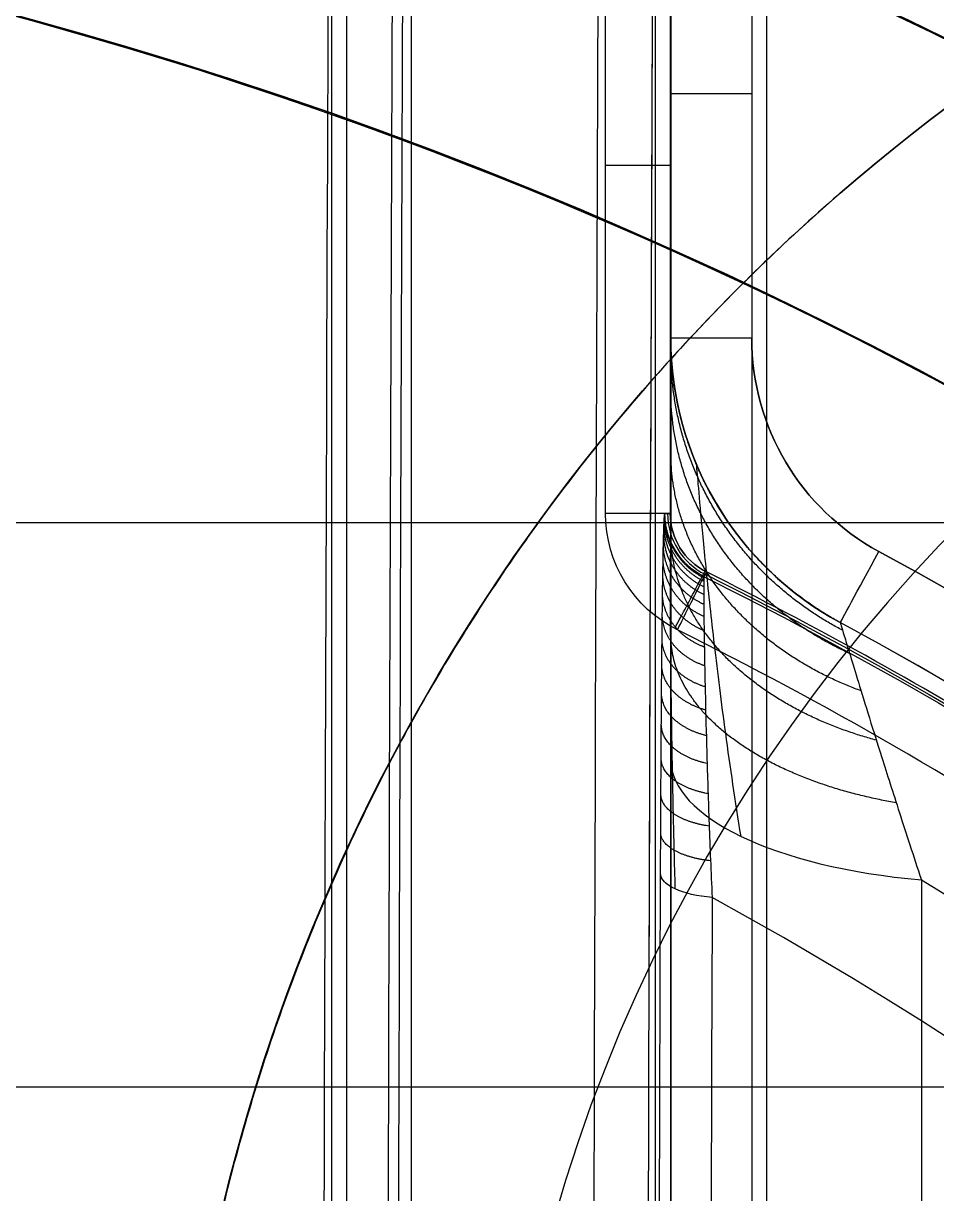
# Model space of a CAD drawing. Header units: centimetres. Extents: x -2.5 to 2.5, y -13.5 to 2.5.
# Drawn here: x 0.355 to 0.6371, y 0.9446 to 1.3062 of the extents above; entities that cross this region are included whole.
import ezdxf

# ---------------------------------------------------------------- set-up
doc = ezdxf.new("R2010")
doc.units = ezdxf.units.CM
doc.layers.add('Default', color=7, linetype='Continuous', true_color=0x000000)

msp = doc.modelspace()

# ---------------------------------------------------------------- linework, layer by layer
at = {"layer": 'Default'}
for p, q in [((0.5502471073539712, 0.3442774283827431, 2.344627552517974), (0.5502471073539712, 1.369999999992253, 2.344627552517974)), ((0.5548247010765, 1.368371761401325, 1.82), (0.5548247010765, 1.154761880216022, 1.82)), ((0.4502257861436189, 1.359999999985203, 2.347070721231369), (0.4502257861436189, -0.5199999999352072, 2.347070721231369)), ((0.555, 1.178304655996962, 2.138205548470592), (0.555, 1.359999999980038, 2.138205548470592)), ((0.165932622494281, 1.151958431132236, -3.9), (1.116038115033835, 1.151958431132236, -3.9)), ((0.6073636363636409, 1.121041664356882, 2.038058874033), (0.6073636363636409, 1.121041664356882, 1.425)), ((0.9383596059077938, 0.9774999999998776, -3.6), (0.2740779998467489, 0.9774999999998776, -3.6))]:
    msp.add_line(p, q, dxfattribs=at)
for centre, radius, start, end in [((0, 3.552713678800501e-16, -12.2), 2.499690594652, 270, 90), ((6.260144145811217e-31, -2.810513849101996e-15, -12), 2.15, 6.258339040098019e-14, 180), ((1.026037000564491e-30, -2.847253253075996e-15, -12.2), 2.15, 8.802782785268832e-14, 180), ((0, 0, -12.1), 2.15, 0, 180), ((-1.414489680939823e-09, -1.493782253447762e-09, -11.7), 2.032971016854729, 44.41990661493926, 268.9001442872669), ((-3.742783860616328e-13, -3.552713678800501e-16, 2.203600857458), 2.003255677910626, 58.7228649888192, 180), ((-2.665881612866612e-23, 1.550963648536927e-26, 2.75025), 2, 6.808335925920901e-14, 180.0000000004184), ((8.110872002696602e-24, 6.462348535570529e-28, 3.20025), 2, 359.9999999997692, 180), ((0, 0, 2.97525), 2, 0, 180), ((-1.793662034335766e-44, 5.329070518200752e-16, -3.2), 1.999999999999999, 270, 90), ((-3.781255180363882e-32, -1.577721810442024e-30, 2.70025), 1.95, 4.877168357825511e-14, 180), ((3.794285072632901e-44, 1.893266172530429e-30, 3.25025), 1.95, 5.921042714818517e-14, 180), ((4.571270710749215e-32, -2.68212707775144e-30, 2.733148992834), 1.865415327864, 5.56658527882042e-14, 180), ((9.768836129104305e-31, -2.847253253075997e-15, -12.2), 1.85, 8.802782785268759e-14, 180), ((0, 0, -12.1), 1.85, 0, 180), ((1.776356839400251e-16, 0, 2.3), 1.82, 7.016709298534877e-15, 180), ((0, 0, 2.28), 1.8, 7.016709298534877e-15, 180), ((0, 0, 1.4), 1.8, 0, 180), ((3.552713678800501e-16, 3.552713678800501e-16, 2.197942286341), 1.8, 0, 90.00000000000006), ((3.552713678800501e-16, 3.552713678800501e-16, 2.042057713659), 1.8, 0, 90.00000000000006), ((0, 0, 1.625), 1.775, 270, 90), ((0, 0, 2.218104481907), 1.775, 270, 90), ((0, 0, 1.7715522409535), 1.775, 270, 89.99999999999999), ((0, 0, 2.230604481907), 1.775, 270, 89.53141365220625), ((-2.40802933149098e-12, -1.486122336302742e-12, -11.7), 1.7086088901431, 55.00316425220173, 268.5990959644928), ((0, 0, -11.7), 1.70860889014, 55.00316425226172, 268.5990959644133), ((-1.887379141862766e-15, 1.109423664047427e-12, -3.99902080783), 1.703912068354891, 25.87642374187077, 88.89839697518755), ((1.576960784177572e-13, -2.664535259100376e-15, -12.2), 1.700000000000158, 44.99922551872517, 180), ((0, 0, -11.949951539505), 1.7, 44.99922551872132, 180), ((0, -8.881784197001252e-16, -3.2), 1.700000000000001, 270, 90), ((0, 1.776356839400251e-16, 1.943104481907), 1.695, 270, 90), ((0, 1.776356839400251e-16, 2.193104481907), 1.695, 270, 90), ((0, 0, 1.968104481907), 1.67, 270, 90), ((-6.418400859435261e-09, 4.475350401378365e-09, -2.3), 1.60000000544864, 304.7777720339693, 235.2222891541464), ((0, 0, -2.85), 1.6, 270, 90), ((0, -5.488942633746774e-14, -3.4), 1.600061199158122, 25.9434135567345, 88.89839697518836), ((0, 0, 1.4), 1.592735026919, 7.016709298534877e-15, 180), ((0, 0, 1.3), 1.535, 7.016709298534877e-15, 180), ((0, 0, 0.9500000000000001), 1.535, 0, 180), ((-6.090588475787544e-09, 2.87672047960541e-07, 1.6), 1.574999693184827, 110.3329123390494, 69.66708705205367), ((0, 8.881784197001221e-17, 0.5), 1.469836076253, 270.0000000000001, 90), ((-1.802714568569962e-31, -1.037837607336e-15, -2.35), 1.45, 0, 180), ((0, 0, 0.8650000000000001), 1.45, 0, 180), ((6.217248937900877e-16, 6.217248937900877e-16, 0.5019870922842999), 1.449999999999999, 0, 90.00000000061235), ((1.479396646715422e-12, -9.206964080021863e-11, 1.4), 1.525000000073368, 112.0971810042805, 67.9028189950204), ((1, 0.8, -11.45011857674999), 0.6000000000000001, 90, 270), ((-2.003871841296328e-31, -1.055288824224e-15, -2.445), 1.355, 0, 180), ((1, 0.8, -11.1), 0.5, 90, 270), ((0.6550000000015177, 1.208966500777, 1.425), 0.1000000000015176, 180, 241.5518265564581), ((0.6550000000014403, 1.208966500777, 2.038058873945187), 0.1000000000014403, 180.0000000028647, 241.5518285759975), ((0.654999999999879, 1.208966500777, 1.4), 0.07499999999987893, 180.0000000000001, 241.5518265570311), ((0.5750000000000001, 1.154761880216, 1.914301585042), 0.02099749482093968, 180, 243.5295347628273), ((0, 0, 1.4), 1.3, 118.4481734429889, 61.55182655701113), ((-3.070880286606946e-17, 1.694822060471779e-12, 1.425), 1.274999999998073, 118.4481734430453, 61.55182655695467), ((0, 0, 1.7315294370165), 1.275, 118.448173467315, 61.55182647779476), ((-3.268433194673234e-13, 9.345413332084718e-13, 2.038058873912966), 1.274999999998938, 269.6396628476234, 61.55182639856582), ((-2.275166721688038e-11, -3.248272761879889e-11, 1.8), 1.24982470111594, 49.55891403217078, 63.52953476256736), ((8.881784197001273e-17, -9.174883075502294e-13, 2.143109796070999), 1.181485151023046, 118.722967137101, 61.27703286289901)]:
    msp.add_arc(centre, radius, start, end, dxfattribs=at)
at = {"layer": 'Default', "extrusion": (0, 0, -1)}
for centre, radius, start, end in [((-3.410332196196464e-07, 8.468541827344467e-07, 11.6), 2.132971868070293, 271.0998644742624, 132.7700319573599), ((0, 0, 0.5500000000000007), 2, 90, 196.6607710957106), ((9.775724749385784e-32, -1.97215226305253e-32, -2.70025), 1.912399958904, 359.9999999999999, 180), ((-5.433453440641863e-31, -1.262177448353619e-30, -2.984452014333), 1.773948508258, 6.671863942229313e-13, 180.0000000000007), ((-1.088625035737969e-30, -2.810513849101997e-15, 12), 1.85, 0, 179.9999999999999), ((1.060544128062e-15, 1.159961016128364e-13, -2.12), 1.845000000000116, 90.00000000000001, 270), ((0, 0, -2.3), 1.832180073765, 7.016709298534877e-15, 180), ((0, 0, 0.9000001103701888), 1.7, 336.1372350324376, 203.862718006589), ((0, 0, -2.238971143170501), 1.8, 0, 180), ((0, 0, -1.7210288568295), 1.8, 0, 180), ((-3.201812861426702e-16, 2.935429677108914e-14, -0.4), 1.700000000000167, 350.0409158370875, 189.9590841629125), ((0, 0, -1.918104481907), 1.775, 90, 270), ((-3.885780586188048e-17, -7.059110240792421e-15, -2.2431044819065), 1.774999999999993, 92.13727618026752, 270.0000000000021), ((0, 0, -1.6), 1.75, 90.00000000000001, 270), ((0, 0, -1.943104481907), 1.75, 90, 270), ((0, 0, -2.193104481907), 1.75, 90.00000000000001, 270), ((0, 0, -2.1), 2, 121.2771350111555, 271.3947626814349), ((0, 0, 2.95), 1.7, 90, 270), ((0, 0, 3.075000000000001), 1.7, 90, 270), ((-7.322225008673198e-17, 1.625366508051229e-14, -0.5), 1.6000000000001, 350.0409158370871, 189.9590841629129), ((0, 0, -2.168104481907), 1.67, 90, 270), ((0, 0, -2.068104481907), 1.67, 90, 270), ((4.500044781252655e-12, -9.639489206847429e-11, 3.9), 1.603916862401867, 91.1016030249062, 154.1235762523011), ((0, 0, -1.125), 1.535, 0, 180), ((8.82851878883948e-32, -1.028652756343e-15, 2.3), 1.45, 4.064652518824339e-14, 180), ((0, 0, 2.325), 1.45, 0, 180), ((0, 0, -0.6834935461421502), 1.45, 0, 180), ((5.000772678936243e-14, -9.046399185308474e-11, -1.575), 1.550000000070636, 112.0971810147748, 67.90281898522515), ((-1.776356839400251e-16, -1.278941397231392e-10, -1.425), 1.550000000112033, 112.0971810140798, 67.90281898592026), ((0, 0, -1.5), 1.55, 112.0971810159446, 67.90281898405362), ((-1, 0.8, 11.2), 0.6000000000000001, 270, 90), ((9.640642121862514e-32, -1.129686117272002e-15, 2.85), 1.355, 2.232401029309368e-14, 180), ((0, 0, 2.647500000000001), 1.355, 0, 180), ((-1.32681476109883e-16, 1.918465386552271e-13, 3.6), 1.354999999999562, 26.28295204769622, 153.7170479523038), ((0, 0, 3.5), 1.355, 26.28295204770349, 153.7170479522965), ((8.881784197001253e-17, -2.375877272697835e-13, 3.4), 1.355000000000459, 31.10480699509609, 148.8951930049039), ((-0.655, 1.208966500777, -1.7315294370165), 0.1000000000000001, 298.4481724331371, 359.9999999985676), ((-0.655, 1.208966500777, -1.4), 0.07500000000000005, 298.4481734430503, 0), ((-1, 0.8000000000001499, 11.7), 0.3865216344178499, 270, 90), ((-0.5749999999975861, 1.154761880212076, -1.8), 0.04017529891868632, 296.4704652367321, 1.13009195174496e-08), ((-0.5749999999995681, 1.154761880215952, -2.008428639374), 0.02181892917916813, 296.4704652365195, 1.265287329566182e-10), ((-0.5750000000000001, 1.154761880216, -1.82), 0.02017529892353001, 296.4704652370672, 3.152919511645114e-11), ((4.440892098500626e-17, -1.626077050786989e-12, -1.4), 1.300000000001851, 118.4481734429547, 61.5518265570453), ((1.393624962404618e-08, -2.811223840382127e-08, -2.008428634931692), 1.268181102197558, 116.4704652346586, 63.52953589255723), ((0, 0, -1.914195773925644), 1.269003428578286, 116.4704652371658, 133.902233007853), ((1.001865257421741e-13, -5.231592936638662e-13, -2.128091050515001), 1.218522490780612, 121.2651258924094, 270.360337152387)]:
    msp.add_arc(centre, radius, start, end, dxfattribs=at)
at = {"layer": 'Default', "extrusion": (6.963337492440337e-05, 1.136543387614958e-14, -0.9999999975755967)}
msp.add_arc((0.0008147298903707467, -1.31912635985857e-13, 11.70025284899621), 1.700000002326435, 359.9999999904506, 124.6181258960143, dxfattribs=at)
at = {"layer": 'Default', "extrusion": (1.185738763352164e-07, 1.917660872554058e-06, -0.9999999999981544)}
msp.add_arc((4.65434932543532e-08, -7.524191470356261e-07, -2.284937504049541), 1.752386096327069, 93.53520999034606, 86.46480574627344, dxfattribs=at)
at = {"layer": 'Default', "extrusion": (-4.416450215434877e-08, 4.392315963832166e-08, 0.9999999999999981)}
msp.add_arc((-1.019762138645356e-07, 9.998766903750547e-08, -2.200000090908275), 1.700000004086728, 304.7777720676715, 235.2222895058525, dxfattribs=at)
at = {"layer": 'Default', "extrusion": (-9.682160133937064e-06, 6.187023271588665e-06, -0.9999999999339884)}
msp.add_arc((-3.194974838832436e-05, -2.04196231761054e-05, 3.299887800679447), 1.700061127802225, 91.10160302927375, 154.0565864476538, dxfattribs=at)
at = {"layer": 'Default', "extrusion": (-0.9999619230641719, 3.93348548177741e-16, -0.008726535498316966)}
msp.add_arc((1.831006955982905e-13, -0.3925850509955293, -0.5541716165373782), 3.151045041861609, 80.25543485607527, 115.9451702488015, dxfattribs=at)
at = {"layer": 'Default', "extrusion": (1, 0, 0)}
for centre, radius, start, end in [((-2.005950960892733e-13, -0.3925880267127044, 0.58), 3.146574122136789, 64.17157995071717, 99.58918451240821), ((2.154942890797429e-13, -0.3925880267145678, 0.5845669291339001), 3.146153445934664, 64.17157994783602, 99.58918451240982), ((-7.201572671533541e-13, -0.39258802671224, 0.555), 3.121574122136382, 64.17157994779343, 99.58918451174216), ((0, -0.3925880267139, 0.5549999999999999), 3.121574122138, 64.1715799478186, 91.07140597840504), ((6.689093723366568e-13, -0.3925880267085219, 0.6324118736819646), 2.727393497996349, 67.54923987415854, 100.6076882033239)]:
    msp.add_arc(centre, radius, start, end, dxfattribs=at)
at = {"layer": 'Default', "extrusion": (-0.9999619230641713, 2.081668171172169e-17, -0.00872653549837382)}
msp.add_arc((1.171163982811653e-12, -0.3925850509974314, -0.4906904388913159), 3.161376912667706, 80.47182965111699, 115.6537242506508, dxfattribs=at)
at = {"layer": 'Default', "extrusion": (0.9999619230641716, 3.467907384868685e-14, 0.008726535498342451)}
msp.add_arc((-1.276702475833056e-12, -0.3925850509981808, 0.4937980896882603), 3.16113400016952, 64.3462757442029, 99.52817034886, dxfattribs=at)
at = {"layer": 'Default', "extrusion": (0.999961923064171, 8.577773907836317e-15, 0.008726535498419131)}
msp.add_arc((-2.015360870584821e-12, -0.3925850509959135, 0.5706866311978297), 3.131351010350231, 64.05482975134153, 99.7445651438906, dxfattribs=at)
at = {"layer": 'Default', "extrusion": (0.9999619230641713, 0, 0.008726535498373983)}
msp.add_arc((0, -0.3925850509950206, 0.5706866311976777), 3.131351010349001, 64.05482975136765, 77.42420476785293, dxfattribs=at)
at = {"layer": 'Default', "extrusion": (-0.9999619230641733, 3.811751261850738e-14, -0.008726535498145229)}
msp.add_arc((5.898350766364148e-12, -0.3925850510118118, -0.4706904388906243), 3.141376912683419, 80.47182965229862, 115.6537242557704, dxfattribs=at)
at = {"layer": 'Default', "extrusion": (0, -1, 0)}
for centre, radius, start, end in [((0.58, 1.425, -1.2844832503885), 0.02500000000000002, 180, 270), ((0.5348247010765, 1.82, -1.262380940108), 0.0199999999999998, 270, 0.5000000000933612), ((0.58, 1.425, -1.208966500777), 0.025, 180, 270)]:
    msp.add_arc(centre, radius, start, end, dxfattribs=at)
at = {"layer": 'Default', "extrusion": (0, 1, 0)}
msp.add_arc((-0.5348247010764998, 1.820000000000017, 1.154761880219966), 0.02000000000001663, 179.4999999999548, 269.9999999931239, dxfattribs=at)
at = {"layer": 'Default', "extrusion": (0.0005406517756836877, -0.0008731767885979927, 0.9999994726288377)}
msp.add_arc((0.5740158009881247, 1.15635111747458, 1.819465226080383), 0.02017602350651387, 180.0002318199034, 243.5297665827507, dxfattribs=at)
at = {"layer": 'Default', "extrusion": (0.879248364201183, -0.4763636363635913, -1.813173715960404e-11)}
msp.add_arc((1.300000000000421, 1.425000000000858), 0.02500000000085798, 180.0000000019663, 270, dxfattribs=at)
at = {"layer": 'Default', "extrusion": (0.8842648917727842, -0.4669856541458917, 0)}
msp.add_arc((1.249456841242896, 1.820000000000001, -0.03080491924605777), 0.02, 270.0000000008638, 0.500000000095261, dxfattribs=at)
at = {"layer": 'Default', "extrusion": (0.8951642482294775, -0.4457364341084922, -7.101973956841202e-12)}
msp.add_arc((1.249748010717908, 1.82007602401211), 0.02007617049005994, 270.2188686621279, 0.2188686630593868, dxfattribs=at)
at = {"layer": 'Default', "extrusion": (-1, 0, 0)}
msp.add_arc((1.127786752874727e-12, -0.3925880267145108, -0.555), 2.824808982138756, 79.39231179673718, 112.4507601258189, dxfattribs=at)
at = {"layer": 'Default', "extrusion": (-3.527978563039325e-07, -0.9242081757126824, 0.3818890518798767)}
msp.add_arc((0.6549995882034259, 2.461976013646614, -0.1499260570604239), 0.100000000000032, 180.0000083525071, 256.9453033440007, dxfattribs=at)
at = {"layer": 'Default', "extrusion": (-0.9999619230641708, -1.210706881971113e-14, -0.008726535498444706)}
msp.add_arc((-1.054466525081538e-12, -0.3951763357556249, -0.5706866311978479), 2.75649692647076, 78.91453490435725, 112.2447269286895, dxfattribs=at)
at = {"layer": 'Default', "extrusion": (0.003302720996712971, 0.9255750938508762, -0.3785496502137594)}
msp.add_arc((-0.5681210919013602, 2.39619419578706, 0.1495972314342378), 0.02000000000053329, 281.6232654247399, 359.4598170979567, dxfattribs=at)
at = {"layer": 'Default', "extrusion": (0.9999619230641715, 1.067722299463725e-14, 0.008726535498358128)}
msp.add_arc((9.353924486601703e-13, -0.3951763357630106, 0.5864726069205186), 2.736945916289478, 67.7552730713492, 101.0854650956114, dxfattribs=at)
at = {"layer": 'Default'}
for points, degree in [([(0.9657770032723999, 1.39902636854, -11.70018562705), (0.9443639424964998, 1.397803164057, -11.70018562705), (0.9017175472174999, 1.393081128444, -11.69991385019), (0.8377071911687999, 1.378878937236, -11.70002308377), (0.7753653751581999, 1.357675516961, -11.69999381472), (0.7150574372040999, 1.329414755346, -11.70000165734), (0.6585530601037999, 1.294849932963, -11.69999955592), (0.6060531462798999, 1.254173066865, -11.70000011899), (0.5584934045523998, 1.208079304444, -11.69999996812), (0.5162817437782998, 1.157051263305, -11.70000000854), (0.4798346298374998, 1.101477817609, -11.69999999771), (0.4498812260972999, 1.042556512512, -11.70000000061), (0.4264562771947, 0.9803121555750001, -11.69999999984), (0.4101323181218, 0.9162577535226, -11.70000000004), (0.4008994022635, 0.8504752601760001, -11.69999999999), (0.3989929470310999, 0.7842363491886001, -11.7), (0.4043657518486999, 0.718215928136, -11.7), (0.4170347092922, 0.65299060562, -11.7), (0.4366910522937, 0.5898870328589, -11.7), (0.4633451982449999, 0.528952943317, -11.7), (0.4963477842682, 0.4716794873104, -11.7), (0.5356386443139, 0.4181130113498, -11.7), (0.5804881272429, 0.3693403686135, -11.7), (0.6304090642891, 0.3257938311599, -11.7), (0.6849940808107, 0.2879147420092, -11.7), (0.7431075227528, 0.2564273400585, -11.7), (0.8047227057253, 0.2313785438773, -11.7), (0.8683106261960001, 0.2133818626859, -11.7), (0.9338890839611, 0.202427447498, -11.7), (0.9778611788610001, 0.2, -11.7), (1, 0.2, -11.7)], 3), ([(0.5348247010788999, 1.15476188022, 1.8), (0.5348247010777, 1.26238094011, 1.8), (0.5348247010765, 1.37, 1.8)], 2), ([(0.5548239395378, 1.368390064816, 1.82017453071), (0.5548239395378, 1.261575972516, 1.82017453071), (0.5548239395378, 1.154761880216, 1.82017453071)], 2), ([(0.4548269857506, 1.359999999904, 1.81982546929), (0.4548269857506, 0.4199999999817, 1.8198254692895), (0.4548269857506, -0.5199999999406, 1.819825469289)], 2), ([(0.474826224193, 1.359999999986, 1.8), (0.47482622420245, 0.419999999993, 1.8), (0.4748262242118999, -0.52, 1.8)], 2), ([(0.555, 1.208966500777, 1.425), (0.5549999999734501, 1.284483250353, 1.425), (0.5549999999469, 1.359999999929, 1.425)], 2), ([(0.579999999995, 1.359999999997, 1.4), (0.5799999999975, 1.284483250387, 1.4), (0.58, 1.208966500777, 1.4)], 2), ([(0.555, 1.078764355863, 2.218123226965), (0.5550001472396001, 1.089394358428, 2.21373028835), (0.5549999316536001, 1.109406898375, 2.203748943977), (0.5550000183530001, 1.136097426366, 2.185325925962), (0.5549999949345, 1.158719681729, 2.164255862035), (0.5550000019089, 1.177183338699, 2.141156372141), (0.55499999743, 1.191486609389, 2.116506534305), (0.5550000083710999, 1.20165345223, 2.090731850999), (0.5549999690856999, 1.207665077385, 2.064322401148), (0.5550000665527, 1.208966082911, 2.046824829997), (0.5549999999999999, 1.208966500772, 2.038058873832)], 3), ([(0.5549999999999999, 1.208966500772, 2.038058873832), (0.5549999999999999, 1.2089665007745, 1.731529436916), (0.555, 1.208966500777, 1.425)], 2), ([(0.5518490135558001, 1.043508947763, 2.161067283216), (0.5518811743920157, 1.052520610577055, 2.157381609998668), (0.5519540738281568, 1.069528958308633, 2.149028757191886), (0.5520892095940572, 1.092293309544463, 2.133543492381814), (0.5522447750220519, 1.111657402277163, 2.115717526476376), (0.55241530177371, 1.127425086586607, 2.096177070020124), (0.55259779826482, 1.139686399384549, 2.075265081634337), (0.5527901848686735, 1.148475530221341, 2.053219633832999), (0.5529870791258412, 1.153657687722515, 2.030658254757415), (0.5531164415538748, 1.154761878552518, 2.015833624942266), (0.5531810708204, 1.154761880216, 2.008428639374)], 3), ([(0.5531810708204, 1.154761880216, 2.008428639374), (0.5540025051791, 1.154761880216, 1.914301585042), (0.5548239395378, 1.154761880216, 1.82017453071)], 2), ([(0.5652745083114, 1.13523035488, 2.008428639374), (0.5652480995514795, 1.135177304909238, 2.015218192692178), (0.5651987427641062, 1.134035936544164, 2.028798519881259), (0.5651764312749525, 1.129241801674079, 2.048742328841475), (0.5652373935261045, 1.121368728497567, 2.068055875117215), (0.5654048955333306, 1.110408934511621, 2.086448862041002), (0.5657002855954097, 1.09636754291292, 2.103596557069128), (0.5661502407152401, 1.079285787159584, 2.119121137821467), (0.5667972339433422, 1.059272961293076, 2.132601871761416), (0.5674126451169832, 1.044096898412935, 2.139933586633809), (0.5677923029993001, 1.03610765017, 2.143109796071001)], 3), ([(0.5660068371858941, 1.136701077432779, 1.82015271437125), (0.565640672748647, 1.13596571615639, 1.914290676872625), (0.5652745083114, 1.13523035488, 2.008428639374)], 2), ([(0.8407980509585, 0.9515856286703003, 1.82), (0.8131275263569121, 0.976033507497045, 1.820001208995802), (0.7556650561374008, 1.022504974161417, 1.820211608224629), (0.6637101225296818, 1.084452306224369, 1.820130178239032), (0.5990526651661147, 1.120246269799068, 1.820151509235601), (0.5660068371858941, 1.136701077432779, 1.82015271437125)], 3), ([(0.6073636363636, 1.121041664356, 1.425), (0.6073636379131502, 1.1210416635165, 1.7315294370165), (0.6073636394627003, 1.121041662677, 2.038058874033)], 2), ([(0.6073636394627003, 1.121041662677, 2.038058874033), (0.6073638422439003, 1.121041418071, 2.042064116808), (0.6075633669839003, 1.120383692633, 2.050178246246), (0.6084797048859003, 1.117319966399, 2.062420306617), (0.6100898279542002, 1.111991738508, 2.074686244977), (0.6124582481071003, 1.104222261335, 2.086759062772), (0.6157034051324001, 1.09367555515, 2.098548702703), (0.6199884655619001, 1.079977044172, 2.109756896485), (0.6254377033540002, 1.062861126955, 2.119918685096001), (0.6299464558524001, 1.049034732061, 2.125621817972001), (0.632411873683, 1.041562423747, 2.128091050515001)], 3)]:
    msp.add_open_spline(points, degree=degree, dxfattribs=at)
for points, weights in [([(0.6073636394629539, 1.121041662677464, 2.038058874065102), (0.5747160827525842, 1.138729619979416, 2.03805887406557), (0.5550000000017395, 1.170809744352175, 2.038058874065716), (0.5549999999999876, 1.208966500771989, 2.038058874065421)], [1.121761995835624, 0.9930901159109287, 0.9663986562914917, 1.041687616977313]), ([(0.6080739966835348, 1.118675770590503, 2.056635552376336), (0.575000945290302, 1.13585757516576, 2.060332773698108), (0.5549974796232019, 1.167407815254401, 2.067121828937252), (0.5550000002147094, 1.205012109209452, 2.075213609797166)], [1.121761993674386, 0.9921045767925653, 0.9659957626715892, 1.043435551311457]), ([(0.6102413032868951, 1.111501992368473, 2.074807714193713), (0.5758803661695076, 1.127181050064056, 2.081875404287427), (0.5549976070830277, 1.15711984979523, 2.095370995820828), (0.5550000001845499, 1.19303164842462, 2.111559051784316)], [1.121761991454833, 0.9891376302946838, 0.9648550901103755, 1.048914370901908]), ([(0.6137719926103646, 1.099955061350866, 2.091361391753453), (0.577325718841478, 1.113330698371517, 2.101010828453798), (0.5550003440918765, 1.140685991498351, 2.120745452609655), (0.5550000000035228, 1.17384005341984, 2.144663417890863)], [1.12176198922428, 0.9843532495582665, 0.9632441153165432, 1.058434586499111]), ([(0.5652117953183851, 1.13379659937539, 2.026952937968537), (0.557633605467094, 1.137504694317084, 2.027420753335132), (0.5530068742639498, 1.144642480714457, 2.028413136692949), (0.552995806889009, 1.153226288623334, 2.029657783892057)], [1.124832287229225, 0.9899062152593507, 0.9643571640584053, 1.048185133626389]), ([(0.5652401816869177, 1.134837356058958, 2.017688566552393), (0.5576952333271085, 1.138576961270191, 2.017921551932562), (0.553093943763995, 1.145752639968522, 2.018416984561944), (0.5530884700705211, 1.154378880410372, 2.019039634329659)], [1.124832287229158, 0.9901728003252261, 0.9644585499605085, 1.047689536135005]), ([(0.5652745082992283, 1.135230354855548, 2.008428642483626), (0.557760173511255, 1.138972028906722, 2.00842863720464), (0.553181070840574, 1.146143406295729, 2.008428637063706), (0.5531810707932497, 1.154761880216, 2.00842864248369)], [1.124832287229091, 0.9902295962723199, 0.9644802605749523, 1.047584280136988]), ([(0.565193260371265, 1.132098936334117, 2.036192333819759), (0.5575770148723221, 1.135746604927978, 2.036892887907331), (0.5529202171563081, 1.142806112251843, 2.038379756099562), (0.5529034454687003, 1.151300099618159, 2.040241358245665)], [1.124832287229292, 0.989428854944369, 0.964177751124238, 1.0490789757689]), ([(0.5651882104892707, 1.129735432877952, 2.045377117109206), (0.5575270680774557, 1.133294731064583, 2.046304239811925), (0.5528342969561456, 1.140237637706086, 2.048279680807035), (0.5528117388674157, 1.148597374028144, 2.050749905785738)], [1.124832287229361, 0.9887388598964209, 0.9639232600448097, 1.050385487674528]), ([(0.618512944026977, 1.084709487949847, 2.105691241868688), (0.5792837510393922, 1.095275180591541, 2.116858565011935), (0.5550001284347126, 1.119245512908613, 2.142193813339587), (0.5550000000004588, 1.148698011304174, 2.173323392640369)], [1.121761986987365, 0.977975995259934, 0.961535236198583, 1.072439709803312]), ([(0.5651998952252082, 1.126698476479417, 2.054473830519195), (0.5574852383330083, 1.130142831556209, 2.055617347387032), (0.5527494458266886, 1.136933012649559, 2.058072343206668), (0.5527210652769498, 1.145116994137328, 2.061140095804837)], [1.124832287229431, 0.9878337750564867, 0.9635981110665427, 1.052125295259599]), ([(0.5652311876389129, 1.122981343392209, 2.063448536147701), (0.5574528537502043, 1.126285884125297, 2.064794481762571), (0.5526659736268615, 1.132889434015904, 2.06771739943959), (0.5526317953213823, 1.140858919952347, 2.07136946307716)], [1.1248322872295, 0.9867104195226335, 0.9632082393314506, 1.054325746655952]), ([(0.5652846754489825, 1.11857844003109, 2.072265884016567), (0.5574311390896972, 1.121720276555037, 2.073796771068257), (0.5525841771622614, 1.128105504044765, 2.077173781922704), (0.5525443019539654, 1.13582435580264, 2.081395270515568)], [1.124832287229571, 0.985364969390744, 0.9627612441577875, 1.057021111530702]), ([(0.5653627964586609, 1.113484928197999, 2.080889810067566), (0.5574212692884366, 1.116443375113669, 2.082584926316343), (0.5525043372961427, 1.122580764078137, 2.086400451293231), (0.5524589538384596, 1.13001527955443, 2.091175265223824)], [1.124832287229643, 0.9837928752068736, 0.9622665085578468, 1.060253187282563]), ([(0.5654679984402978, 1.107696709405556, 2.089283129059267), (0.5574244410001503, 1.110453467352605, 2.091118826507719), (0.5524267289792503, 1.116315627464757, 2.095355966126921), (0.5523761194027648, 1.123434405926712, 2.100667214104376)], [1.124832287229717, 0.9819888991838605, 0.9617353912957001, 1.064071763565235]), ([(0.6246540495117133, 1.065375067585143, 2.118061389281599), (0.581857906011729, 1.07277836489979, 2.129505053582073), (0.5550010542578182, 1.092487350113148, 2.159970263999943), (0.5550000000270157, 1.117130165323444, 2.198061953781886)], [1.121761984616816, 0.9697740552280312, 0.9600739512590667, 1.092661672709923]), ([(0.5656029284288745, 1.1012101934251, 2.097407531276477), (0.5574419571753584, 1.103749482921407, 2.099357502423564), (0.5523516303355035, 1.10931107838481, 2.103998490701923), (0.5522961665228966, 1.116084903261823, 2.109828943827296)], [1.124832287229791, 0.9799470941282067, 0.9611814309529529, 1.06853529770403]), ([(0.5657706609778933, 1.094022163328055, 2.105223323148268), (0.5574753316964025, 1.09633080918824, 2.107258853732795), (0.5522793364512857, 1.101568465612158, 2.112285545733812), (0.5522194643089422, 1.10797021235938, 2.118618143118046)], [1.124832287229867, 0.9776608151229773, 0.9606205936087799, 1.073711622687274]), ([(0.5659750078243835, 1.08612903948665, 2.112689665690255), (0.5575264281946735, 1.088196476497546, 2.114779860055213), (0.5522101707424674, 1.093088633553786, 2.120174308826353), (0.5521463794046366, 1.099093177833296, 2.126992794646931)], [1.124832287229944, 0.9751225368558627, 0.9600715145304378, 1.07967922025367]), ([(0.566220916622485, 1.07752706262441, 2.119763637473225), (0.5575976441484304, 1.079345268898318, 2.121875593800286), (0.552144509324447, 1.083872013261057, 2.127620705839864), (0.5520772828828847, 1.089456204862934, 2.134910389952607)], [1.124832287230024, 0.9723239532357504, 0.9595558606513304, 1.086528009476764]), ([(0.5665152187059022, 1.068207049821996, 2.126403131701307), (0.5576922283336173, 1.069770224004881, 2.128502038295729), (0.5520827731434892, 1.073912865816555, 2.134582574922264), (0.5520125182333172, 1.079055331298891, 2.14233159576024)], [1.124832287230105, 0.9692542744428027, 0.9590984833412857, 1.094364913925554]), ([(0.566867110135462, 1.058166986159853, 2.132556668703652), (0.5578145493529313, 1.059471371897015, 2.134605811748631), (0.5520255468049968, 1.063212478521385, 2.141009192430325), (0.551952494725428, 1.067894158925049, 2.149209544335739)], [1.124832287230188, 0.9659043565346284, 0.9587285549291393, 1.103304882413721]), ([(0.5672878533679385, 1.047446578016341, 2.138149898342133), (0.5579700469244072, 1.048490782326946, 2.140110934813557), (0.5519737408603944, 1.051815368754031, 2.146827635015954), (0.5518978110684467, 1.056021605040209, 2.155475644736248)], [1.124832287230273, 0.9622786117629948, 0.9584801229195743, 1.113436820700012]), ([(0.5547307694867608, 1.039645729771984, 2.151646641255593), (0.5528266027177884, 1.040844456353891, 2.154560981650031), (0.5518776318505546, 1.042167636381614, 2.157787951458629), (0.5518490135558128, 1.043508947763246, 2.161067283215899)], [1.0051860791036, 1.018691271136991, 1.0585733571897, 1.124832337261727])]:
    msp.add_rational_spline(points, weights, degree=3, dxfattribs=at)
for points, knots in [([(0.5767098914366997, 1.05500525762276, 2.160623973474689), (0.5749572963648025, 1.065803228823424, 2.158548418431339), (0.571916450156192, 1.086365558663265, 2.152642963198741), (0.5684304871949573, 1.114259988302449, 2.138114659081348), (0.5659199340591016, 1.13756675055492, 2.118787588000947), (0.564208036728175, 1.15562973841553, 2.094930559690891), (0.5632185172145876, 1.167141285215498, 2.067426189164289), (0.563003363709915, 1.169764798504094, 2.047745587699581), (0.5630038614853702, 1.169765601572587, 2.038058873977003), (0.5630038614853724, 1.169765601572591, 2.03805887393272)], [1.688835914590022e-12, 1.688835914590022e-12, 1.688835914590022e-12, 1.688835914590022e-12, 0.1869253994541, 0.3587291320955, 0.5208478460554, 0.6825055092544, 0.8433659028062, 1, 1.000000000716042, 1.000000000716042, 1.000000000716042, 1.000000000716042]), ([(0.5563894712819103, 1.038752586703005, 2.149477328061953), (0.5562766734887507, 1.042787422251999, 2.147994263828686), (0.5560703346164314, 1.050677221279204, 2.14479141248066), (0.5558075134538109, 1.062028652069335, 2.139251440836576), (0.5555877106763244, 1.072716868851544, 2.133087079106753), (0.5554055054208851, 1.082701488714714, 2.126362521795183), (0.5552563747626797, 1.091966703998604, 2.119132598937322), (0.5551366175943077, 1.100510168164492, 2.111441386387863), (0.5550432935895186, 1.108329319072082, 2.103330365011591), (0.5549740176733348, 1.115419175685317, 2.094841714212734), (0.554926777009233, 1.12177449409436, 2.086017433718176), (0.5548998246124194, 1.127390202063579, 2.076899703466351), (0.5548916043710049, 1.132261951092848, 2.067530871790602), (0.5549006975681007, 1.1363864067397, 2.057953676346304), (0.5549257814524992, 1.139761665532765, 2.048211090677812), (0.5549655961180212, 1.142387456639512, 2.038346551578984), (0.5550189226366209, 1.144265664470787, 2.028402521103941), (0.5550845733609725, 1.145400135584706, 2.018421476344389), (0.5551358964902879, 1.145665169731138, 2.011752644985735), (0.5551632274627165, 1.145675179778518, 2.008428636727429), (0.5551632274711651, 1.145675179781613, 2.008428635699911)], [3.411602504652055e-13, 3.411602504652055e-13, 3.411602504652055e-13, 3.411602504652055e-13, 0.06874963934049, 0.1360384175614, 0.2016967898781, 0.2656322302882, 0.3279896340812, 0.388953019777, 0.4486593446527, 0.5072345810749, 0.5647916131091, 0.6214357132369, 0.6772650944352, 0.7323724830939, 0.7868436511394, 0.8407621880923, 0.894204135207, 0.9472572189538, 1, 1.000000016303868, 1.000000016303868, 1.000000016303868, 1.000000016303868])]:
    msp.add_open_spline(points, degree=3, knots=knots, dxfattribs=at)

doc.saveas('drawing.dxf')
